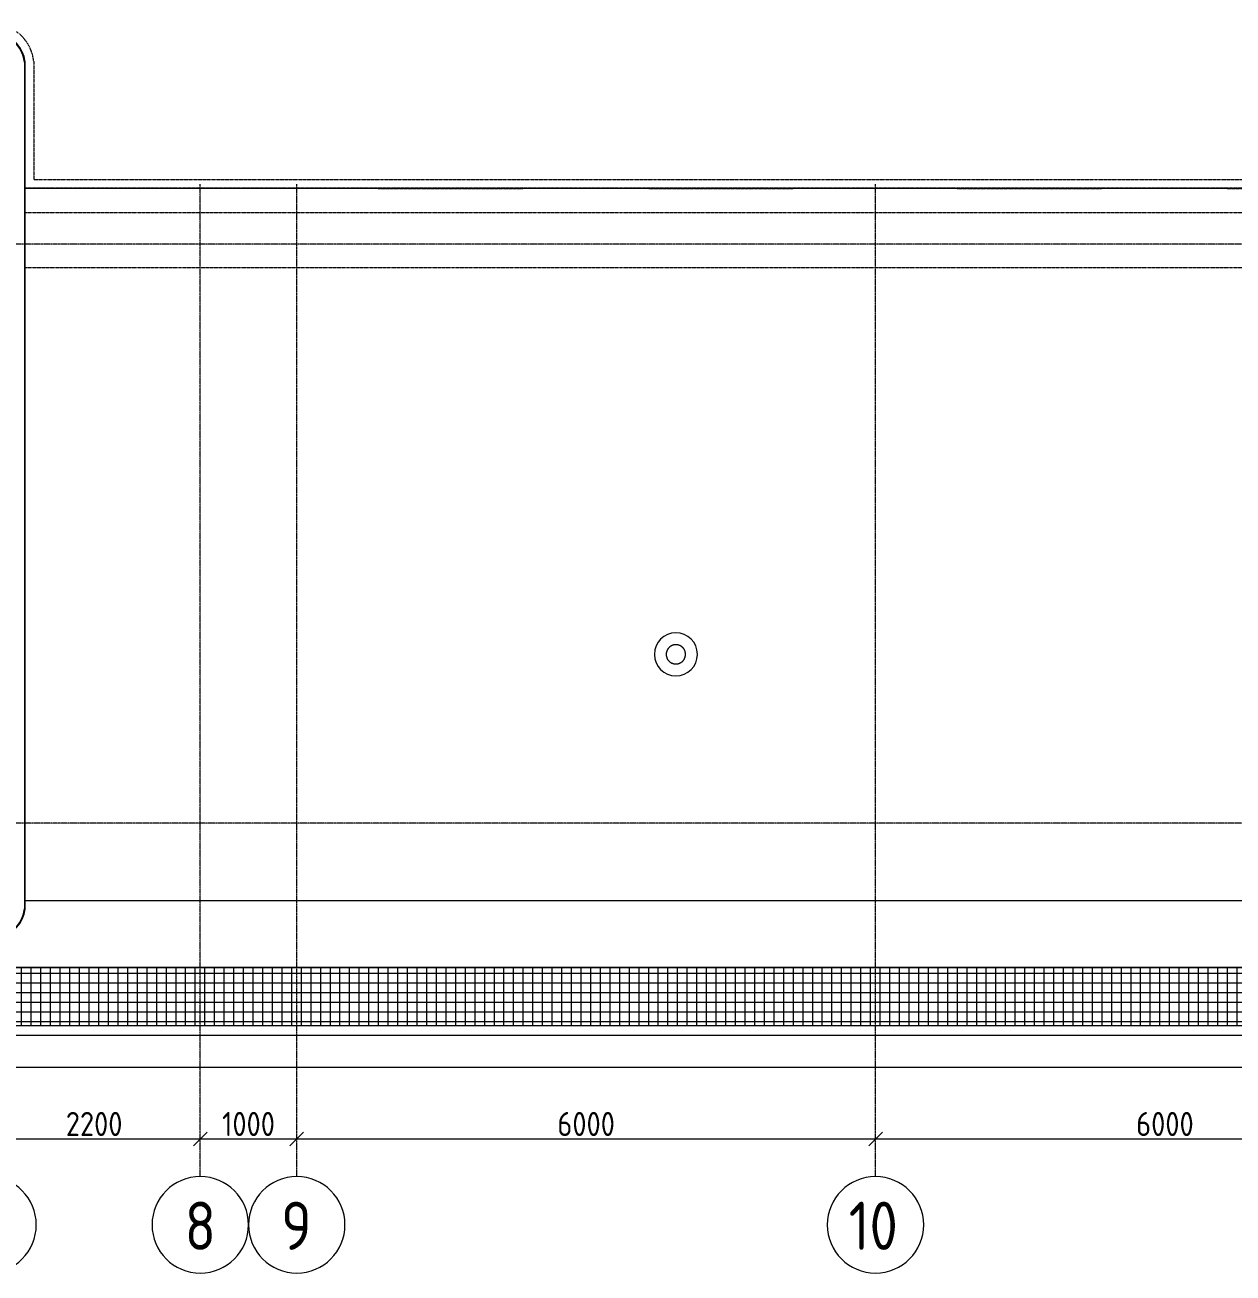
# Model space of a CAD drawing. Header units: millimetres. Extents: x -56773 to 221258, y -262288 to 26541.
# Drawn here: x 82010 to 94533, y -251571 to -238636 of the extents above; entities that cross this region are included whole.
import ezdxf

# ---------------------------------------------------------------- set-up
doc = ezdxf.new("R2010")
doc.units = ezdxf.units.MM
doc.linetypes.add('ADSK_Линия сетки', pattern=[25, 20, -2.5, 0, -2.5])
doc.linetypes.add('ADSK_Невидимые', pattern=[5, 3, -2])
for name, color, linetype, lineweight in [('Обобщенные модели', 7, 'ADSK_Невидимые', 18), ('Оборудование', 7, 'Continuous', 18), ('Оси', 7, 'Continuous', 9), ('Панели витража', 7, 'Continuous', 9), ('Перекрытие', 7, 'Continuous', 18), ('Размеры', 7, 'Continuous', 9), ('Узлы', 7, 'Continuous', 18)]:
    doc.layers.add(name, color=color, linetype=linetype, lineweight=lineweight)
doc.styles.add('GOST Common', font='', dxfattribs={"width": 0.9, "height": 500})
doc.styles.add('GOST Common_2', font='', dxfattribs={"width": 0.9, "height": 250})
doc.styles.get('GOST Common').set_extended_font_data('GOST Common')
doc.styles.get('GOST Common_2').set_extended_font_data('GOST Common')
doc.dimstyles.new('ADSK_Основной_2_5_мм', dxfattribs={"dimscale": 304.8, "dimtxt": 251.428749, "dimasz": 0.463911, "dimexe": 0.492126, "dimexo": 0.984252, "dimgap": 0.098425, "dimtad": 1, "dimrnd": 0.01, "dimdsep": 46, "dimtxsty": 'GOST Common_2', "dimblk1": 'OBLIQUE', "dimblk2": 'OBLIQUE', "dimsah": 1, "dimcen": 0.09, "dimdle": 0.492126, "dimazin": 2, "dimtfac": 1, "dimtdec": 4, "dimtix": 1, "dimtmove": 0, "dimatfit": 3, "dimfxl": 1, "dimtvp": 1, "dimtolj": 1, "dimtzin": 0, "dimlwd": 20, "dimlwe": 20, "dimarcsym": 2})

# ---------------------------------------------------------------- blocks, each defined once
blk = doc.blocks.new('Обобщенные модели 10 - Обобщенные модели 10-1218172-План выхода на кровлю_')
at = {"layer": 'Обобщенные модели'}
for p, q in [((16645, 9984), (18145, 9984)), ((16645, 9984), (16645, 9982)), ((18145, 9982), (18145, 9984)), ((19445, 9984), (20945, 9984)), ((19445, 9984), (19445, 9982)), ((20945, 9982), (20945, 9984)), ((22645, 9984), (24145, 9984)), ((22645, 9984), (22645, 9982)), ((24145, 9982), (24145, 9984)), ((25445, 9984), (26945, 9984)), ((25445, 9984), (25445, 9982))]:
    blk.add_line(p, q, dxfattribs=at)
blk = doc.blocks.new('Панель изогнутая_маленькая - Панель изогнутая_RAL 1013-3031545-План выхода на кровлю_')
at = {"layer": 'Панели витража', "lineweight": 18}
for p, q in [((-195, 4), (-195, -4)), ((195, -5), (195, 3))]:
    blk.add_line(p, q, dxfattribs=at)
for radius, start, end in [(338, 54.5935, 125.2079), (331, 53.8221, 125.9737)]:
    blk.add_arc((0, -272), radius, start, end, dxfattribs=at)
blk = doc.blocks.new('Обобщенные модели 13 - Обобщенные модели 1-3016844-План выхода на кровлю_')
at = {"layer": 'Обобщенные модели'}
for p, q in [((13073, 11299), (13073, 10077)), ((41617, 9987), (12983, 9987)), ((13073, 10077), (41527, 10077))]:
    blk.add_line(p, q, dxfattribs=at)
for centre, radius, start, end in [((12647, 11258), 428, 5.5117, 78.6758), ((12644, 11256), 430, 36.6666, 37.4821), ((12644, 11256), 430, 28.4886, 29.2495), ((12644, 11256), 430, 20.3947, 21.0003)]:
    blk.add_arc(centre, radius, start, end, dxfattribs=at)
blk = doc.blocks.new('Обобщенные модели 3 - Обобщенные модели 13-3017346-План выхода на кровлю_')
at = {"layer": 'Обобщенные модели'}
for p, q in [((41617, 9730), (12983, 9730)), ((41617, 9160), (12983, 9160))]:
    blk.add_line(p, q, dxfattribs=at)
blk = doc.blocks.new('Системная панель - 1_Алюминиевая панель RAL 1013-1387244-План выхода на кровлю_')
at = {"layer": 'Панели витража', "lineweight": 18}
for p, q in [((4390, 3), (-4390, 3)), ((-4390, 3), (-4390, -3)), ((4390, -3), (4390, 3)), ((-4390, -3), (4390, -3))]:
    blk.add_line(p, q, dxfattribs=at)
blk = doc.blocks.new('Панель изогнутая_маленькая - Панель изогнутая_RAL 1013-1340330-План выхода на кровлю_')
at = {"layer": 'Панели витража', "lineweight": 18}
for p, q in [((-195, 4), (-195, -4)), ((195, -3), (195, 5))]:
    blk.add_line(p, q, dxfattribs=at)
for radius, start, end in [(331, 234.0263, 306.1779), (338, 234.7921, 305.4065)]:
    blk.add_arc((0, 272), radius, start, end, dxfattribs=at)
blk = doc.blocks.new('TN_Дорожка_ брусчатка - Дорожка_ брусчатка 50 мм-3118065-План выхода на кровлю_')
at = {"layer": 'Оборудование', "lineweight": 9}
h = blk.add_hatch(dxfattribs=at)
h.set_pattern_fill('FP_31', color=256, style=0, pattern_type=2)
h.set_pattern_definition([(180, (46475.45, 1609.96), (-1e-14, -99.989), []), (270, (46475.45, 1609.96), (100, 6e-15), [])])
h.paths.add_polyline_path([(25190, 1310), (46475, 1310), (46475, 1910), (7049, 1910), (7049, 1310), (22231, 1310)])
at = {"layer": 'Оборудование'}
for p, q in [((46475, 1910), (7049, 1910)), ((7653, 1911), (40189, 1911)), ((7049, 1310), (46475, 1310))]:
    blk.add_line(p, q, dxfattribs=at)
blk = doc.blocks.new('TN_Аэратор кровельный  ТехноНИКОЛЬ - Аэратор кровельный  ТехноНИКОЛЬ 160х460мм-3547944-План выхода на кровлю_')
at = {"layer": 'Оборудование', "flags": 128}
for points in [[(100, 0), (100, 4), (100, 8), (99, 12), (99, 16), (98, 20), (97, 24), (96, 28), (95, 31), (94, 35), (92, 39), (90, 43), (89, 46), (87, 50), (85, 53), (83, 56), (80, 60), (78, 63), (75, 66), (72, 69), (70, 72), (67, 74), (64, 77), (61, 80), (57, 82), (54, 84), (51, 86), (47, 88), (44, 90), (40, 92), (36, 93), (32, 95), (29, 96), (25, 97), (21, 98), (17, 99), (13, 99), (9, 100), (5, 100), (1, 100), (-3, 100), (-7, 100), (-11, 99), (-15, 99), (-19, 98), (-23, 97), (-27, 96), (-30, 95), (-34, 94), (-38, 93), (-42, 91), (-45, 89), (-49, 87), (-52, 85), (-56, 83), (-59, 81), (-62, 78), (-65, 76), (-68, 73), (-71, 70), (-74, 68), (-76, 65), (-79, 61), (-81, 58), (-84, 55), (-86, 52), (-88, 48), (-90, 45), (-91, 41), (-93, 37), (-94, 33), (-95, 30), (-97, 26), (-98, 22), (-98, 18), (-99, 14), (-99, 10), (-100, 6), (-100, 2), (-100, 0)], [(-100, 0), (-100, -4), (-100, -8), (-99, -12), (-99, -16), (-98, -20), (-97, -24), (-96, -28), (-95, -31), (-94, -35), (-92, -39), (-90, -43), (-89, -46), (-87, -50), (-85, -53), (-83, -56), (-80, -60), (-78, -63), (-75, -66), (-72, -69), (-70, -72), (-67, -74), (-64, -77), (-61, -80), (-57, -82), (-54, -84), (-51, -86), (-47, -88), (-44, -90), (-40, -92), (-36, -93), (-32, -95), (-29, -96), (-25, -97), (-21, -98), (-17, -99), (-13, -99), (-9, -100), (-5, -100), (-1, -100), (3, -100), (7, -100), (11, -99), (15, -99), (19, -98), (23, -97), (27, -96), (30, -95), (34, -94), (38, -93), (42, -91), (45, -89), (49, -87), (52, -85), (56, -83), (59, -81), (62, -78), (65, -76), (68, -73), (71, -70), (74, -68), (76, -65), (79, -61), (81, -58), (84, -55), (86, -52), (88, -48), (90, -45), (91, -41), (93, -37), (94, -33), (95, -30), (97, -26), (98, -22), (98, -18), (99, -14), (99, -10), (100, -6), (100, -2), (100, 0)]]:
    blk.add_lwpolyline(points, dxfattribs=at)
at = {"layer": 'Оборудование'}
for start, end in [(0, 180), (180, 360)]:
    blk.add_arc((0, 0), 223, start, end, dxfattribs=at)
blk = doc.blocks.new('ADSK_Обрыв_Линия - По умолчанию-3539128-План выхода на кровлю_')
at = {"layer": 'Узлы'}
blk.add_line((0, 0), (20290, 0), dxfattribs=at)
blk = doc.blocks.new('Ось сетки - Круг_Ø10 мм-8259-План выхода на кровлю_')
at = {"layer": 'Оси', "color": 253, "lineweight": 20, "true_color": 0xaaaaaa}
for start, end in [(360, 180), (180, 360)]:
    blk.add_arc((0, 0), 5, start, end, dxfattribs=at)
blk = doc.blocks.new('_Oblique')
at = {"color": 0, "linetype": 'ByBlock', "lineweight": -2}
blk.add_line((-0.5, -0.5), (0.5, 0.5), dxfattribs=at)
blk = doc.blocks.new('*D6843')
at = {"layer": 'Defpoints', "color": 0, "lineweight": 25, "transparency": 16777216}
for p in [(81627, -250081), (83827, -250081), (83827, -250181)]:
    blk.add_point(p, dxfattribs=at)
at = {"layer": 'Размеры', "color": 0, "lineweight": 20, "transparency": 16777216}
for p, q in [((81477, -250181), (83977, -250181)), ((81627, -250381), (81627, -250331)), ((83827, -250381), (83827, -250331))]:
    blk.add_line(p, q, dxfattribs=at)
at = {"layer": 'Размеры', "color": 0, "lineweight": 20, "transparency": 16777216, "xscale": 141.4, "yscale": 141.4, "zscale": 141.4, "rotation": 180}
blk.add_blockref('_Oblique', (81627, -250181), dxfattribs=at)
at = {"layer": 'Размеры', "color": 0, "lineweight": 20, "transparency": 16777216, "xscale": 141.4, "yscale": 141.4, "zscale": 141.4}
blk.add_blockref('_Oblique', (83827, -250181), dxfattribs=at)
at = {"layer": 'Размеры', "color": 0, "lineweight": 9, "transparency": 16777216, "insert": (82727, -250026), "char_height": 250, "width": 756.84, "attachment_point": 5, "style": 'GOST Common_2'}
blk.add_mtext('\\A1;2200', dxfattribs=at)
blk = doc.blocks.new('*D6844')
at = {"layer": 'Defpoints', "color": 0, "lineweight": 25, "transparency": 16777216}
for p in [(83827, -250081), (84827, -250081), (84827, -250181)]:
    blk.add_point(p, dxfattribs=at)
at = {"layer": 'Размеры', "color": 0, "lineweight": 20, "transparency": 16777216}
for p, q in [((83677, -250181), (84977, -250181)), ((83827, -250381), (83827, -250331)), ((84827, -250381), (84827, -250331))]:
    blk.add_line(p, q, dxfattribs=at)
at = {"layer": 'Размеры', "color": 0, "lineweight": 20, "transparency": 16777216, "xscale": 141.4, "yscale": 141.4, "zscale": 141.4, "rotation": 180}
blk.add_blockref('_Oblique', (83827, -250181), dxfattribs=at)
at = {"layer": 'Размеры', "color": 0, "lineweight": 20, "transparency": 16777216, "xscale": 141.4, "yscale": 141.4, "zscale": 141.4}
blk.add_blockref('_Oblique', (84827, -250181), dxfattribs=at)
at = {"layer": 'Размеры', "color": 0, "lineweight": 9, "transparency": 16777216, "insert": (84327, -250026), "char_height": 250, "width": 700.59, "attachment_point": 5, "style": 'GOST Common_2'}
blk.add_mtext('\\A1;1000', dxfattribs=at)
blk = doc.blocks.new('*D6845')
at = {"layer": 'Defpoints', "color": 0, "lineweight": 25, "transparency": 16777216}
for p in [(84827, -250081), (90827, -250081), (90827, -250181)]:
    blk.add_point(p, dxfattribs=at)
at = {"layer": 'Размеры', "color": 0, "lineweight": 20, "transparency": 16777216}
for p, q in [((84677, -250181), (90977, -250181)), ((84827, -250381), (84827, -250331)), ((90827, -250381), (90827, -250331))]:
    blk.add_line(p, q, dxfattribs=at)
at = {"layer": 'Размеры', "color": 0, "lineweight": 20, "transparency": 16777216, "xscale": 141.4, "yscale": 141.4, "zscale": 141.4, "rotation": 180}
blk.add_blockref('_Oblique', (84827, -250181), dxfattribs=at)
at = {"layer": 'Размеры', "color": 0, "lineweight": 20, "transparency": 16777216, "xscale": 141.4, "yscale": 141.4, "zscale": 141.4}
blk.add_blockref('_Oblique', (90827, -250181), dxfattribs=at)
at = {"layer": 'Размеры', "color": 0, "lineweight": 9, "transparency": 16777216, "insert": (87827, -250026), "char_height": 250, "width": 756.84, "attachment_point": 5, "style": 'GOST Common_2'}
blk.add_mtext('\\A1;6000', dxfattribs=at)
blk = doc.blocks.new('*D6846')
at = {"layer": 'Defpoints', "color": 0, "lineweight": 25, "transparency": 16777216}
for p in [(90827, -250081), (96827, -250081), (96827, -250181)]:
    blk.add_point(p, dxfattribs=at)
at = {"layer": 'Размеры', "color": 0, "lineweight": 20, "transparency": 16777216}
for p, q in [((90677, -250181), (96977, -250181)), ((90827, -250381), (90827, -250331)), ((96827, -250381), (96827, -250331))]:
    blk.add_line(p, q, dxfattribs=at)
at = {"layer": 'Размеры', "color": 0, "lineweight": 20, "transparency": 16777216, "xscale": 141.4, "yscale": 141.4, "zscale": 141.4, "rotation": 180}
blk.add_blockref('_Oblique', (90827, -250181), dxfattribs=at)
at = {"layer": 'Размеры', "color": 0, "lineweight": 20, "transparency": 16777216, "xscale": 141.4, "yscale": 141.4, "zscale": 141.4}
blk.add_blockref('_Oblique', (96827, -250181), dxfattribs=at)
at = {"layer": 'Размеры', "color": 0, "lineweight": 9, "transparency": 16777216, "insert": (93827, -250026), "char_height": 250, "width": 756.84, "attachment_point": 5, "style": 'GOST Common_2'}
blk.add_mtext('\\A1;6000', dxfattribs=at)

msp = doc.modelspace()

# ---------------------------------------------------------------- linework, layer by layer
at = {"layer": 'Оси', "color": 253, "linetype": 'ADSK_Линия сетки', "lineweight": 5, "true_color": 0xaaaaaa}
for p, q in [((83827.2448, -250570.6513), (83827.2448, -240286.2598)), ((84827.2448, -250570.6513), (84827.2448, -240286.2598)), ((90827.2448, -250570.6513), (90827.2448, -240286.2598)), ((117763.2854, -240908.7359), (74285.9777, -240908.7359)), ((117763.2854, -246908.7359), (74285.9777, -246908.7359))]:
    msp.add_line(p, q, dxfattribs=at)
at = {"layer": 'Перекрытие'}
for p, q in [((110644.7448, -240331.2359), (82009.7448, -240331.2359)), ((82009.7448, -247708.7359), (109216.5617, -247708.7359)), ((100302.2448, -249108.7359), (76027.2448, -249108.7359))]:
    msp.add_line(p, q, dxfattribs=at)

# ---------------------------------------------------------------- block references
at = {"layer": 'Обобщенные модели'}
for name in ['Обобщенные модели 13 - Обобщенные модели 1-3016844-План выхода на кровлю_', 'Обобщенные модели 10 - Обобщенные модели 10-1218172-План выхода на кровлю_', 'Обобщенные модели 3 - Обобщенные модели 13-3017346-План выхода на кровлю_']:
    msp.add_blockref(name, (69027.2448, -250313.7049), dxfattribs=at)
at = {"layer": 'Оборудование', "color": 7, "true_color": 0xffffff}
msp.add_blockref('TN_Аэратор кровельный  ТехноНИКОЛЬ - Аэратор кровельный  ТехноНИКОЛЬ 160х460мм-3547944-План выхода на кровлю_', (88757.2448, -245158.7359), dxfattribs=at)
at = {"layer": 'Оборудование'}
msp.add_blockref('TN_Дорожка_ брусчатка - Дорожка_ брусчатка 50 мм-3118065-План выхода на кровлю_', (69027.2448, -250313.7049), dxfattribs=at)
at = {"layer": 'Оси', "color": 253, "lineweight": 20, "true_color": 0xaaaaaa, "xscale": 99.99999999999993, "yscale": 99.99999999999993, "zscale": 99.99999999999993}
for p in [(81627.2448, -251070.6513), (83827.2448, -251070.6513), (84827.2448, -251070.6513), (90827.2448, -251070.6513)]:
    msp.add_blockref('Ось сетки - Круг_Ø10 мм-8259-План выхода на кровлю_', p, dxfattribs=at)
at = {"layer": 'Панели витража'}
for name, p, rotation in [('Панель изогнутая_маленькая - Панель изогнутая_RAL 1013-3031545-План выхода на кровлю_', (81876.6162, -238873.7359), 312.0152720249161), ('Системная панель - 1_Алюминиевая панель RAL 1013-1387244-План выхода на кровлю_', (82007.2448, -243408.7359), 90), ('Панель изогнутая_маленькая - Панель изогнутая_RAL 1013-1340330-План выхода на кровлю_', (81876.6162, -247943.7359), 47.98472797627564)]:
    msp.add_blockref(name, p, dxfattribs=dict(at, rotation=rotation))
at = {"layer": 'Узлы'}
msp.add_blockref('ADSK_Обрыв_Линия - По умолчанию-3539128-План выхода на кровлю_', (76027.2448, -249436.2359), dxfattribs=at)

# ---------------------------------------------------------------- texts
at = {"layer": 'Оси', "color": 253, "true_color": 0xaaaaaa, "char_height": 500, "attachment_point": 1, "style": 'GOST Common'}
for s, insert, width in [('\\fGOST Common|b0|i0|c204|p34|;\\W.9;8', (83665.7642, -250830.7846), 389.620125), ('\\fGOST Common|b0|i0|c204|p34|;\\W.9;9', (84665.7642, -250830.7846), 389.620125), ('10', (90549.6642, -250830.7846), 671.012437)]:
    msp.add_mtext(s, dxfattribs=dict(at, insert=insert, width=width))

# ---------------------------------------------------------------- dimensions: what is measured, and where the dimension line sits
at = {"layer": 'Размеры', "lineweight": 9}
for base, p1, p2, override, picture, middle in [((83827.2448, -250181.137), (81627.2448, -250081.1521), (83827.2448, -250081.1521), {"dimpost": '<>', "dimfxl": 2200}, '*D6843', (82727.2448, -250026.137)), ((84827.2448, -250181.137), (83827.2448, -250081.1521), (84827.2448, -250081.1521), {"dimpost": '<>', "dimfxl": 1000}, '*D6844', (84327.2448, -250026.137)), ((90827.2448, -250181.137), (84827.2448, -250081.1521), (90827.2448, -250081.1521), {"dimpost": '<>', "dimfxl": 6000}, '*D6845', (87827.2448, -250026.137)), ((96827.2448, -250181.137), (90827.2448, -250081.1521), (96827.2448, -250081.1521), {"dimpost": '<>', "dimfxl": 6000}, '*D6846', (93827.2448, -250026.137))]:
    dim = msp.add_linear_dim(base=base, p1=p1, p2=p2, dimstyle='ADSK_Основной_2_5_мм', override=override, dxfattribs=at)
    dim.commit()
    dim.dimension.update_dxf_attribs({"geometry": picture, "text_midpoint": middle})

doc.saveas('drawing.dxf')
